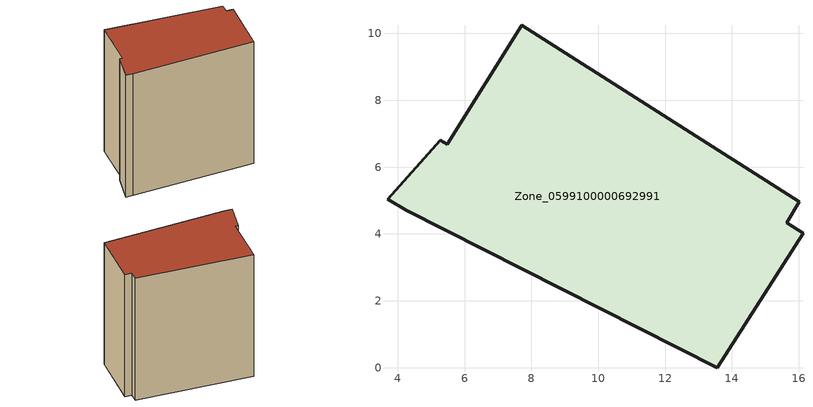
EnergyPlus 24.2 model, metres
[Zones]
Zone_0599100000692991
 floor ground (C_G): 7.71,10.24 16.02,4.96 15.63,4.34 16.13,4.02 13.56,0 4.25,4.71 3.7,5.03 5.27,6.8 5.49,6.68 z0
 wall outside (C_F): 3.7,5.03 4.25,4.71 13.56,0 16.13,4.02 15.63,4.34 16.02,4.96 7.71,10.24 5.49,6.68 5.27,6.8 3.7,5.03 z0:11.47
 roof outside (C_R): 16.02,4.96 7.71,10.24 5.49,6.68 5.27,6.8 3.7,5.03 4.25,4.71 13.56,0 16.13,4.02 15.63,4.34 z11.47
[BUILDING]
Pand.0599100000692991: North Axis=0; Terrain=City; Loads Convergence Tolerance Value=0.04; Temperature Convergence Tolerance Value=0.4; Solar Distribution=FullExterior; Maximum Number of Warmup Days=25; Minimum Number of Warmup Days=1
[Site:Location]
Rotterdam.The.Hague.AP_ZH_NLD Design_Conditions: Latitude=51.96; Longitude=4.45; Time Zone=1; Elevation=-4.5
[SITE:GROUNDTEMPERATURE:BUILDINGSURFACE]
18, 18, 18, 18, 18, 18, 18, 18, 18, 18, 18, 18
[MATERIAL] Thermal Absorptance=0.9; Solar Absorptance=0.7; Visible Absorptance=0.7
Name | Roughness | Thickness | Conductivity | Density | Specific Heat
G.TI.1946 | MediumSmooth | 0.15 | 1 | 540 | 1210
F.TI.1946 | Rough | 0.3 | 0.857143 | 1920 | 840
R.TI.1946 | MediumRough | 0.2 | 0.1 | 1500 | 1000
[CONSTRUCTION]
C_G: G.TI.1946
C_F: F.TI.1946
C_R: R.TI.1946
[ZONE]
Zone_0599100000692991: Type=1; Multiplier=1; Ceiling Height=Autocalculate; Volume=Autocalculate; Floor Area=autocalculate; Part of Total Floor Area=Yes
[ZONEINFILTRATION:DESIGNFLOWRATE]
Infil_Zone_0599100000692991: Zone or ZoneList or Space or SpaceList=Zone_0599100000692991; Schedule=AlwaysOn; Design Flow Rate Calculation Method=Flow/Area; Flow Rate per Floor Area=0.003; Constant Term Coefficient=1; Temperature Term Coefficient=0; Velocity Term Coefficient=0; Velocity Squared Term Coefficient=0
[HVACTEMPLATE:ZONE:IDEALLOADSAIRSYSTEM]
Zone_0599100000692991: Maximum Heating Supply Air Temperature=50; Minimum Cooling Supply Air Temperature=13; Maximum Heating Supply Air Humidity Ratio=0.0156; Minimum Cooling Supply Air Humidity Ratio=0.0077; Heating Limit=NoLimit; Cooling Limit=NoLimit; Dehumidification Control Type=ConstantSensibleHeatRatio; Cooling Sensible Heat Ratio=0.7; Dehumidification Setpoint=60; Humidification Control Type=None; Humidification Setpoint=30; Outdoor Air Method=None; Outdoor Air Flow Rate per Person=0.00944; Outdoor Air Flow Rate per Zone Floor Area=0; Outdoor Air Flow Rate per Zone=0; Demand Controlled Ventilation Type=None; Outdoor Air Economizer Type=NoEconomizer; Heat Recovery Type=None; Sensible Heat Recovery Effectiveness=0.7; Latent Heat Recovery Effectiveness=0.65
[ZONECONTROL:THERMOSTAT]
ThermostatControl_Zone_0599100000692991: Zone or ZoneList=Zone_0599100000692991; Control Type Schedule=DualSetpointControlType; Control 1=Thermostat_Zone_0599100000692991; Temperature Difference Between Cutout And Setpoint=0
[THERMOSTATSETPOINT:DUALSETPOINT]
Thermostat_Zone_0599100000692991: Heating Setpoint Temperature Schedule=HeatingSetpoint_Zone_0599100000692991; Cooling Setpoint Temperature Schedule=CoolingSetpoint_Zone_0599100000692991
[SCHEDULE:COMPACT]
HeatingSetpoint_Zone_0599100000692991: Through: 12/31, For: AllDays, Until: 24:00, 21
CoolingSetpoint_Zone_0599100000692991: Through: 12/31, For: AllDays, Until: 24:00, 24
DualSetpointControlType: Through: 12/31, For: AllDays, Until: 24:00, 4
AlwaysOn: Through: 12/31, For: AllDays, Until: 24:00, 1
